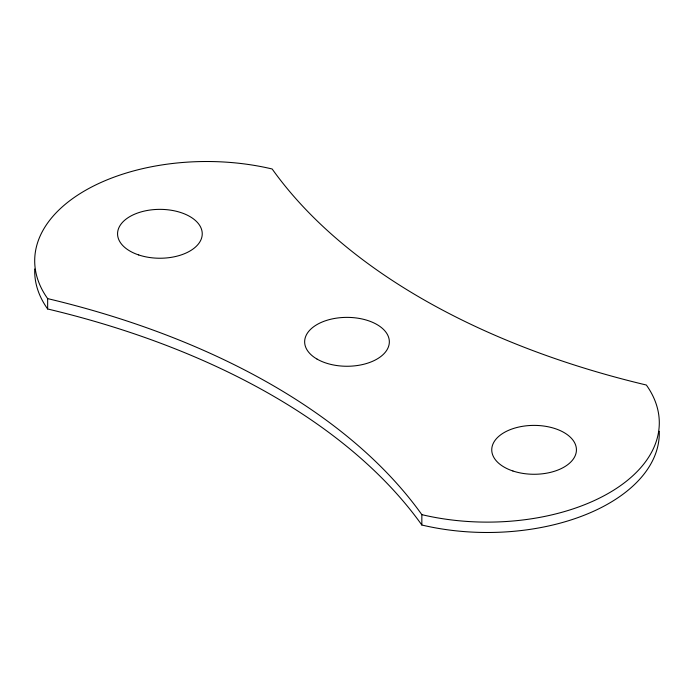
<?xml version="1.0" encoding="UTF-8"?>
<svg xmlns="http://www.w3.org/2000/svg" width="694" height="694" viewBox="0 0 694 694"><rect width="100%" height="100%" fill="white"/><g stroke="black" fill="none" stroke-linecap="round" stroke-linejoin="round"><path stroke-width="1.04" d="M421.839 514.644A171.982 99.294 0 0 0 608.924 493.035A171.982 99.294 0 0 0 646.348 385.023A687.928 397.168 0 0 1 272.161 168.989A171.982 99.294 0 0 0 85.076 190.59A171.982 99.294 0 0 0 47.652 298.611A687.928 397.168 0 0 1 421.839 514.644L421.839 525.011A171.982 99.294 0 0 0 659.265 431.295M47.652 298.611L47.652 308.977A687.928 397.168 0 0 1 421.839 525.011M47.652 308.977A171.982 99.294 0 0 1 34.743 268.994M138.739 254.967A42.334 24.437 0 0 0 202.24 233.8A42.334 24.437 0 0 0 138.739 212.633A42.334 24.437 0 0 0 138.739 254.967M317.063 359.102A42.334 24.437 0 0 0 387.894 348.145A42.334 24.437 0 0 0 336.043 318.208A42.334 24.437 0 0 0 317.063 359.102M512.927 471A42.334 24.437 0 0 0 576.428 449.833A42.334 24.437 0 0 0 512.927 428.666A42.334 24.437 0 0 0 512.927 471"/></g></svg>
